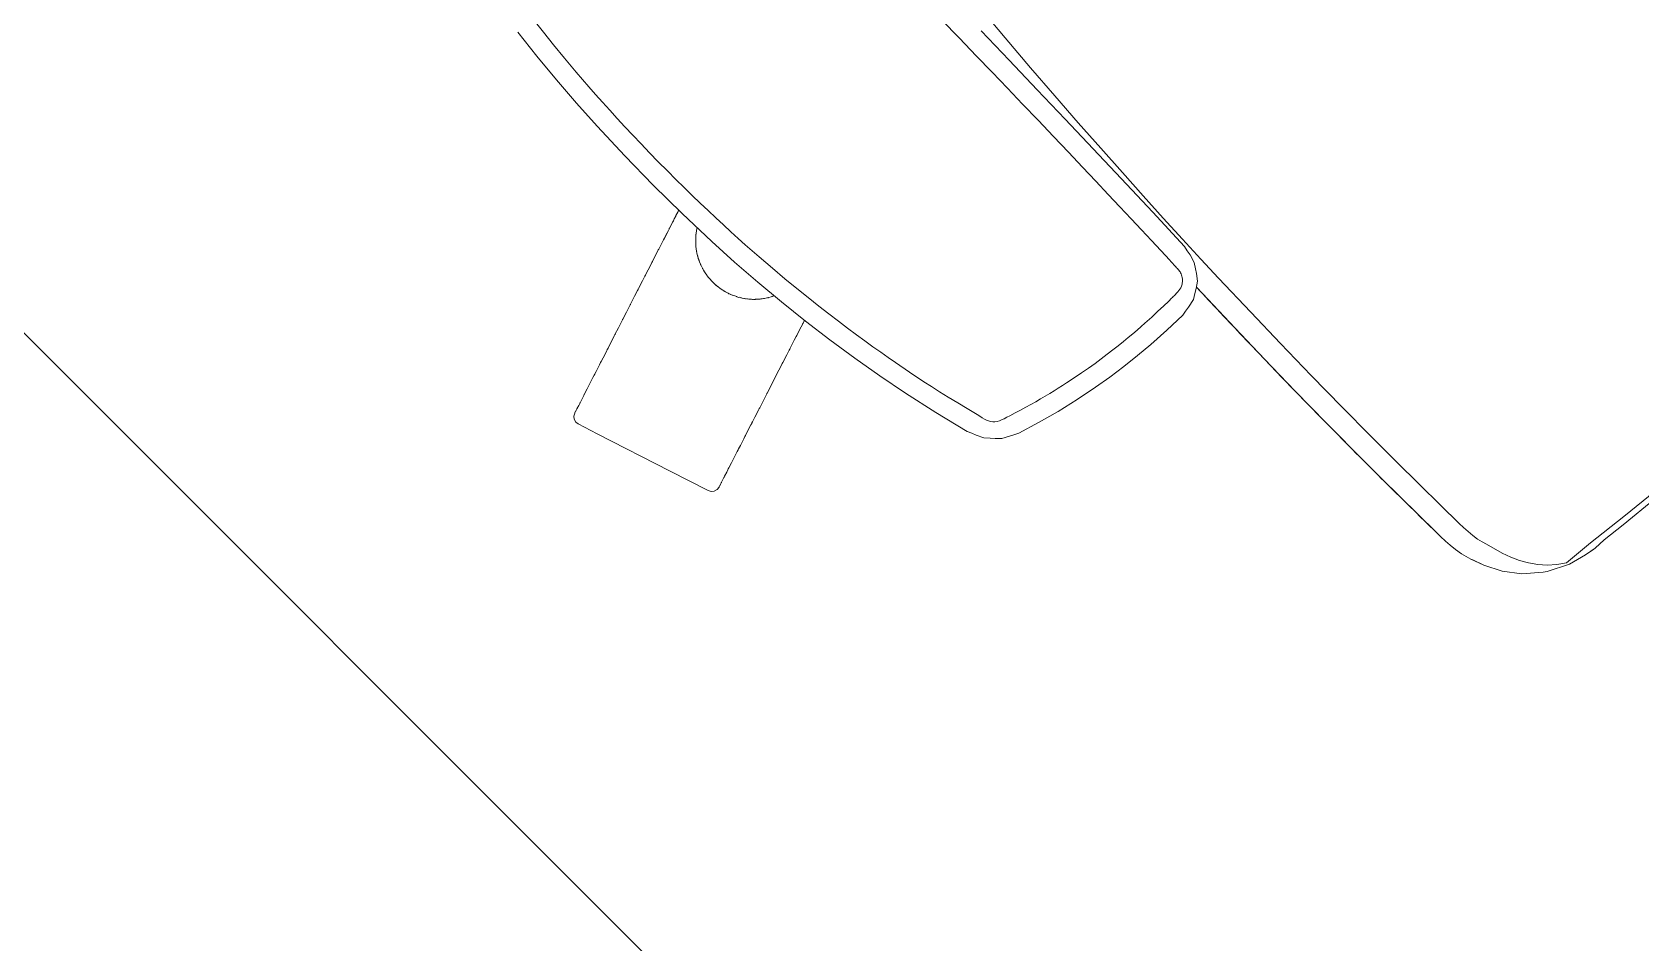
# Model space of a CAD drawing. Header units: inches. Extents: x 14 to 610, y 9 to 600.
# Drawn here: x 234.01 to 249.08, y 515.56 to 524.09 of the extents above; entities that cross this region are included whole.
import ezdxf
from ezdxf.enums import TextEntityAlignment as Align

# ---------------------------------------------------------------- set-up
doc = ezdxf.new("R2010")
doc.units = ezdxf.units.IN
doc.header["$MEASUREMENT"] = 0
doc.layers.add('A-FURN', color=7, linetype='Continuous')
doc.layers.add('WALLS', color=30, linetype='Continuous')
doc.styles.get("Standard").update_dxf_attribs({"font": 'arial.ttf'})

# ---------------------------------------------------------------- blocks, each defined once
blk = doc.blocks.new('P_5CLRS48HW')
at = {"layer": 'A-FURN', "color": 5}
blk.add_line((0, -23.622), (47.253, -23.622), dxfattribs=at)
at = {"layer": 'A-FURN', "color": 5, "flags": 1}
for tag in ['CAPPN', 'CAPPD', 'CAPMG', 'CAPMC', 'CAPGC', 'CAPALIAS1', 'CAPALIAS2', 'CAPALIAS3', 'CAPBLDG', 'CAPFLOOR', 'CAPDEPT', 'CAPPERSON', 'CAPPL', 'CAPQT', 'CAPDH']:
    blk.add_attdef(tag, (0, 0), '', height=0.001, dxfattribs=at)
at = {"layer": 'A-FURN', "color": 5}
blk.add_attdef('CAPTG', text='', height=3, dxfattribs=at).set_placement((23.626, -20.622), align=Align.CENTER)
blk = doc.blocks.new('P_5CS712HBBK')
at = {"color": 0, "linetype": 'Continuous', "lineweight": 0}
for p, q in [((-12.367, 11.788), (-12.333, 12.074)), ((-12.333, 12.074), (-12.367, 11.788)), ((-12.149, 12.041), (-12.165, 11.902)), ((-12.165, 11.902), (-12.149, 12.041)), ((-12.394, 11.501), (-12.367, 11.788)), ((-12.367, 11.788), (-12.394, 11.501)), ((-12.165, 11.902), (-12.181, 11.753)), ((-12.181, 11.753), (-12.165, 11.902)), ((-12.181, 11.753), (-12.197, 11.593)), ((-12.197, 11.593), (-12.181, 11.753)), ((-12.416, 11.214), (-12.394, 11.501)), ((-12.394, 11.501), (-12.416, 11.214)), ((-12.197, 11.593), (-12.212, 11.423)), ((-12.212, 11.423), (-12.197, 11.593)), ((-12.219, 11.333), (-12.226, 11.241)), ((-12.226, 11.241), (-12.219, 11.333)), ((-12.212, 11.423), (-12.219, 11.333)), ((-12.219, 11.333), (-12.212, 11.423)), ((-12.433, 10.926), (-12.416, 11.214)), ((-12.416, 11.214), (-12.433, 10.926)), ((-12.226, 11.241), (-12.232, 11.146)), ((-12.232, 11.146), (-12.226, 11.241)), ((-12.238, 11.048), (-12.243, 10.948)), ((-12.243, 10.948), (-12.238, 11.048)), ((-12.232, 11.146), (-12.238, 11.048)), ((-12.238, 11.048), (-12.232, 11.146)), ((-12.446, 10.545), (-12.433, 10.926)), ((-12.433, 10.926), (-12.446, 10.545)), ((-12.248, 10.844), (-12.243, 10.948)), ((-12.243, 10.948), (-12.248, 10.844)), ((-12.253, 10.738), (-12.256, 10.629)), ((-12.256, 10.629), (-12.253, 10.738)), ((-12.248, 10.844), (-12.253, 10.738)), ((-12.253, 10.738), (-12.248, 10.844)), ((-12.256, 10.629), (-12.259, 10.517)), ((-12.259, 10.517), (-12.256, 10.629)), ((-12.451, 10.164), (-12.446, 10.545)), ((-12.451, 10.164), (-12.446, 10.545)), ((-12.263, 10.285), (-12.261, 10.402)), ((-12.261, 10.402), (-12.263, 10.285)), ((-12.259, 10.517), (-12.261, 10.402)), ((-12.261, 10.402), (-12.259, 10.517)), ((-12.263, 10.164), (-12.263, 10.285)), ((-12.263, 10.164), (-12.263, 10.285)), ((-12.448, 9.784), (-12.451, 10.164)), ((-12.451, 10.164), (-12.448, 9.784)), ((-12.263, 10.164), (-12.263, 10.052)), ((-12.263, 10.164), (-12.263, 10.052)), ((-12.263, 10.052), (-12.263, 9.943)), ((-12.263, 10.052), (-12.263, 9.943)), ((-12.534, 9.801), (-12.553, 9.794)), ((-12.506, 9.809), (-12.534, 9.801)), ((-12.503, 9.81), (-12.506, 9.809)), ((-12.503, 9.81), (-12.502, 9.811)), ((-12.485, 9.816), (-12.502, 9.811)), ((-12.502, 9.811), (-12.5, 9.812)), ((-12.502, 9.811), (-12.502, 9.811)), ((-12.469, 9.821), (-12.485, 9.816)), ((-12.469, 9.822), (-12.469, 9.821)), ((-12.469, 9.822), (-12.468, 9.822)), ((-12.46, 9.824), (-12.468, 9.822)), ((-12.468, 9.822), (-12.468, 9.822)), ((-12.457, 9.825), (-12.46, 9.824)), ((-12.448, 9.826), (-12.457, 9.825)), ((-12.457, 9.825), (-12.448, 9.826)), ((-12.263, 9.943), (-12.261, 9.836)), ((-12.263, 9.943), (-12.261, 9.836)), ((-12.261, 9.836), (-12.259, 9.732)), ((-12.261, 9.836), (-12.259, 9.732)), ((-13.009, 9.647), (-13.082, 9.624)), ((-12.973, 9.659), (-13.009, 9.647)), ((-12.973, 9.659), (-12.963, 9.662)), ((-12.963, 9.662), (-12.874, 9.691)), ((-12.963, 9.662), (-12.956, 9.664)), ((-12.94, 9.67), (-12.956, 9.664)), ((-12.874, 9.691), (-12.94, 9.67)), ((-12.847, 9.7), (-12.874, 9.691)), ((-12.847, 9.7), (-12.838, 9.703)), ((-12.838, 9.703), (-12.831, 9.705)), ((-12.812, 9.711), (-12.831, 9.705)), ((-12.753, 9.73), (-12.812, 9.711)), ((-12.699, 9.747), (-12.753, 9.73)), ((-12.753, 9.73), (-12.727, 9.738)), ((-12.753, 9.73), (-12.727, 9.738)), ((-12.746, 9.732), (-12.727, 9.738)), ((-12.727, 9.738), (-12.65, 9.763)), ((-12.65, 9.763), (-12.699, 9.747)), ((-12.638, 9.767), (-12.65, 9.763)), ((-12.638, 9.767), (-12.633, 9.769)), ((-12.633, 9.769), (-12.627, 9.771)), ((-12.606, 9.777), (-12.627, 9.771)), ((-12.567, 9.79), (-12.606, 9.777)), ((-12.56, 9.792), (-12.567, 9.79)), ((-12.56, 9.792), (-12.557, 9.793)), ((-12.557, 9.793), (-12.553, 9.794)), ((-12.437, 9.403), (-12.448, 9.784)), ((-12.437, 9.403), (-12.448, 9.784)), ((-12.447, 9.749), (-12.447, 9.749)), ((-12.259, 9.732), (-12.257, 9.631)), ((-12.259, 9.732), (-12.257, 9.631)), ((-13.469, 9.499), (-13.541, 9.476)), ((-13.397, 9.523), (-13.469, 9.499)), ((-13.397, 9.523), (-13.393, 9.524)), ((-13.393, 9.524), (-13.392, 9.524)), ((-13.39, 9.525), (-13.392, 9.524)), ((-13.311, 9.55), (-13.39, 9.525)), ((-13.233, 9.575), (-13.311, 9.55)), ((-13.252, 9.569), (-13.244, 9.572)), ((-13.244, 9.572), (-13.24, 9.573)), ((-13.156, 9.6), (-13.233, 9.575)), ((-13.109, 9.615), (-13.156, 9.6)), ((-13.109, 9.615), (-13.099, 9.618)), ((-13.099, 9.618), (-13.094, 9.62)), ((-13.082, 9.624), (-13.094, 9.62)), ((-12.562, 9.489), (-12.547, 9.505)), ((-12.553, 9.498), (-12.551, 9.501)), ((-12.55, 9.502), (-12.551, 9.501)), ((-12.551, 9.501), (-12.55, 9.502)), ((-12.55, 9.502), (-12.551, 9.501)), ((-12.547, 9.505), (-12.55, 9.502)), ((-12.55, 9.502), (-12.55, 9.502)), ((-12.547, 9.505), (-12.532, 9.52)), ((-12.532, 9.52), (-12.517, 9.534)), ((-12.524, 9.527), (-12.523, 9.529)), ((-12.523, 9.529), (-12.522, 9.529)), ((-12.521, 9.531), (-12.519, 9.532)), ((-12.519, 9.532), (-12.518, 9.533)), ((-12.519, 9.532), (-12.518, 9.533)), ((-12.517, 9.534), (-12.501, 9.548)), ((-12.501, 9.548), (-12.484, 9.561)), ((-12.498, 9.55), (-12.496, 9.552)), ((-12.486, 9.56), (-12.496, 9.552)), ((-12.488, 9.558), (-12.486, 9.56)), ((-12.487, 9.559), (-12.486, 9.56)), ((-12.484, 9.561), (-12.486, 9.56)), ((-12.484, 9.561), (-12.467, 9.574)), ((-12.467, 9.574), (-12.45, 9.586)), ((-12.46, 9.579), (-12.459, 9.58)), ((-12.459, 9.58), (-12.458, 9.58)), ((-12.453, 9.584), (-12.451, 9.585)), ((-12.451, 9.585), (-12.451, 9.585)), ((-12.451, 9.585), (-12.451, 9.585)), ((-12.45, 9.586), (-12.442, 9.59)), ((-12.445, 9.589), (-12.442, 9.59)), ((-12.257, 9.631), (-12.254, 9.531)), ((-12.257, 9.631), (-12.254, 9.531)), ((-12.254, 9.531), (-12.25, 9.435)), ((-12.254, 9.531), (-12.25, 9.435)), ((-13.928, 9.351), (-13.965, 9.34)), ((-13.856, 9.375), (-13.928, 9.351)), ((-13.844, 9.379), (-13.856, 9.375)), ((-13.844, 9.379), (-13.839, 9.38)), ((-13.839, 9.38), (-13.829, 9.383)), ((-13.782, 9.399), (-13.829, 9.383)), ((-13.705, 9.423), (-13.782, 9.399)), ((-13.698, 9.426), (-13.705, 9.423)), ((-13.698, 9.426), (-13.694, 9.427)), ((-13.627, 9.448), (-13.694, 9.427)), ((-13.694, 9.427), (-13.686, 9.429)), ((-13.548, 9.474), (-13.627, 9.448)), ((-13.546, 9.475), (-13.548, 9.474)), ((-13.546, 9.475), (-13.545, 9.475)), ((-13.545, 9.475), (-13.541, 9.476)), ((-12.661, 9.328), (-12.653, 9.347)), ((-12.653, 9.347), (-12.644, 9.367)), ((-12.647, 9.359), (-12.646, 9.363)), ((-12.644, 9.367), (-12.646, 9.363)), ((-12.646, 9.361), (-12.646, 9.363)), ((-12.644, 9.367), (-12.634, 9.385)), ((-12.643, 9.369), (-12.638, 9.379)), ((-12.636, 9.382), (-12.638, 9.379)), ((-12.634, 9.385), (-12.624, 9.404)), ((-12.626, 9.4), (-12.63, 9.393)), ((-12.627, 9.398), (-12.626, 9.4)), ((-12.624, 9.404), (-12.613, 9.422)), ((-12.613, 9.422), (-12.601, 9.439)), ((-12.604, 9.434), (-12.603, 9.436)), ((-12.604, 9.436), (-12.603, 9.436)), ((-12.601, 9.439), (-12.603, 9.436)), ((-12.601, 9.439), (-12.589, 9.457)), ((-12.601, 9.44), (-12.599, 9.443)), ((-12.596, 9.446), (-12.599, 9.443)), ((-12.589, 9.457), (-12.575, 9.473)), ((-12.578, 9.47), (-12.58, 9.468)), ((-12.58, 9.468), (-12.579, 9.469)), ((-12.579, 9.469), (-12.578, 9.47)), ((-12.579, 9.469), (-12.579, 9.469)), ((-12.578, 9.47), (-12.577, 9.471)), ((-12.578, 9.47), (-12.577, 9.471)), ((-12.575, 9.473), (-12.562, 9.489)), ((-12.422, 9.115), (-12.437, 9.403)), ((-12.422, 9.115), (-12.437, 9.403)), ((-12.25, 9.435), (-12.246, 9.34)), ((-12.25, 9.435), (-12.246, 9.34)), ((-9.45, 9.108), (-9.446, 9.349)), ((-9.45, 9.108), (-9.446, 9.349)), ((-14.404, 9.198), (-14.432, 9.189)), ((-14.385, 9.204), (-14.404, 9.198)), ((-14.385, 9.204), (-14.381, 9.206)), ((-14.381, 9.206), (-14.377, 9.207)), ((-14.38, 9.206), (-14.381, 9.206)), ((-14.371, 9.209), (-14.377, 9.207)), ((-14.332, 9.221), (-14.371, 9.209)), ((-14.311, 9.228), (-14.332, 9.221)), ((-14.311, 9.228), (-14.305, 9.23)), ((-14.288, 9.236), (-14.305, 9.23)), ((-14.305, 9.23), (-14.3, 9.232)), ((-14.239, 9.251), (-14.288, 9.236)), ((-14.218, 9.258), (-14.239, 9.251)), ((-14.218, 9.258), (-14.211, 9.26)), ((-14.185, 9.269), (-14.211, 9.26)), ((-14.211, 9.26), (-14.204, 9.263)), ((-14.126, 9.288), (-14.185, 9.269)), ((-14.064, 9.308), (-14.126, 9.288)), ((-14.107, 9.294), (-14.1, 9.296)), ((-14.1, 9.296), (-14.091, 9.299)), ((-13.998, 9.329), (-14.064, 9.308)), ((-13.982, 9.334), (-13.998, 9.329)), ((-13.982, 9.334), (-13.975, 9.336)), ((-13.975, 9.336), (-13.965, 9.34)), ((-12.696, 9.185), (-12.694, 9.206)), ((-12.694, 9.206), (-12.693, 9.213)), ((-12.685, 9.25), (-12.693, 9.213)), ((-12.69, 9.227), (-12.693, 9.213)), ((-12.69, 9.227), (-12.685, 9.25)), ((-12.69, 9.227), (-12.686, 9.248)), ((-12.687, 9.242), (-12.688, 9.239)), ((-12.688, 9.236), (-12.688, 9.239)), ((-12.687, 9.242), (-12.687, 9.243)), ((-12.687, 9.242), (-12.687, 9.242)), ((-12.686, 9.248), (-12.685, 9.25)), ((-12.686, 9.249), (-12.686, 9.249)), ((-12.686, 9.249), (-12.686, 9.249)), ((-12.681, 9.268), (-12.685, 9.25)), ((-12.681, 9.268), (-12.675, 9.288)), ((-12.677, 9.281), (-12.676, 9.284)), ((-12.677, 9.282), (-12.676, 9.284)), ((-12.675, 9.288), (-12.676, 9.284)), ((-12.661, 9.328), (-12.675, 9.287)), ((-12.668, 9.308), (-12.675, 9.287)), ((-12.675, 9.288), (-12.668, 9.308)), ((-12.668, 9.308), (-12.661, 9.328)), ((-12.663, 9.324), (-12.668, 9.311)), ((-12.668, 9.31), (-12.668, 9.311)), ((-12.664, 9.32), (-12.663, 9.324)), ((-12.663, 9.324), (-12.662, 9.326)), ((-12.661, 9.327), (-12.661, 9.328)), ((-12.661, 9.327), (-12.661, 9.327)), ((-12.246, 9.34), (-12.241, 9.248)), ((-12.246, 9.34), (-12.241, 9.248)), ((-12.241, 9.248), (-12.236, 9.159)), ((-12.241, 9.248), (-12.236, 9.159)), ((-14.525, 9.136), (-14.534, 9.107)), ((-14.534, 9.107), (-14.525, 9.136)), ((-14.534, 9.107), (-14.53, 9.078)), ((-14.53, 9.078), (-14.534, 9.107)), ((-14.53, 9.078), (-14.469, 8.888)), ((-14.507, 9.159), (-14.525, 9.136)), ((-14.525, 9.136), (-14.507, 9.159)), ((-14.481, 9.173), (-14.507, 9.159)), ((-14.507, 9.159), (-14.481, 9.173)), ((-14.478, 9.174), (-14.481, 9.173)), ((-14.47, 9.177), (-14.478, 9.174)), ((-14.469, 9.177), (-14.47, 9.177)), ((-14.47, 9.177), (-14.469, 9.177)), ((-14.47, 9.177), (-14.47, 9.177)), ((-14.453, 9.182), (-14.469, 9.177)), ((-14.438, 9.187), (-14.453, 9.182)), ((-14.438, 9.187), (-14.436, 9.188)), ((-14.436, 9.188), (-14.434, 9.188)), ((-14.432, 9.189), (-14.434, 9.188)), ((-12.7, 9.122), (-12.699, 9.143)), ((-12.699, 9.101), (-12.7, 9.122)), ((-12.7, 9.122), (-12.7, 9.115)), ((-12.7, 9.115), (-12.699, 9.11)), ((-12.699, 9.112), (-12.7, 9.115)), ((-12.699, 9.113), (-12.7, 9.115)), ((-12.699, 9.157), (-12.698, 9.164)), ((-12.699, 9.143), (-12.698, 9.164)), ((-12.699, 9.157), (-12.699, 9.158)), ((-12.699, 9.157), (-12.699, 9.157)), ((-12.698, 9.08), (-12.699, 9.101)), ((-12.699, 9.094), (-12.699, 9.09)), ((-12.698, 9.082), (-12.699, 9.09)), ((-12.698, 9.164), (-12.696, 9.185)), ((-12.698, 9.168), (-12.698, 9.169)), ((-12.698, 9.167), (-12.698, 9.168)), ((-12.698, 9.165), (-12.698, 9.164)), ((-12.698, 9.086), (-12.698, 9.086)), ((-12.698, 9.086), (-12.698, 9.086)), ((-12.696, 9.059), (-12.698, 9.08)), ((-12.697, 9.073), (-12.698, 9.079)), ((-12.697, 9.073), (-12.697, 9.076)), ((-12.697, 9.068), (-12.697, 9.073)), ((-12.693, 9.039), (-12.696, 9.059)), ((-12.401, 8.827), (-12.422, 9.115)), ((-12.401, 8.827), (-12.422, 9.115)), ((-12.236, 9.159), (-12.231, 9.071)), ((-12.236, 9.159), (-12.231, 9.071)), ((-12.231, 9.071), (-12.225, 8.986)), ((-12.231, 9.071), (-12.225, 8.986)), ((-9.454, 8.881), (-9.45, 9.108)), ((-9.454, 8.881), (-9.45, 9.108)), ((-9.11, 9.188), (-9.144, 8.806)), ((-9.11, 9.188), (-9.144, 8.806)), ((-12.689, 9.018), (-12.693, 9.039)), ((-12.693, 9.039), (-12.692, 9.031)), ((-12.69, 9.026), (-12.692, 9.031)), ((-12.692, 9.031), (-12.689, 9.018)), ((-12.691, 9.028), (-12.692, 9.031)), ((-12.689, 9.018), (-12.689, 9.015)), ((-12.684, 8.997), (-12.689, 9.018)), ((-12.687, 9.009), (-12.689, 9.015)), ((-12.686, 9.005), (-12.686, 9.006)), ((-12.686, 9.004), (-12.686, 9.005)), ((-12.679, 8.977), (-12.684, 8.997)), ((-12.683, 8.99), (-12.684, 8.995)), ((-12.683, 8.99), (-12.683, 8.993)), ((-12.681, 8.986), (-12.683, 8.99)), ((-12.673, 8.957), (-12.679, 8.977)), ((-12.666, 8.937), (-12.673, 8.957)), ((-12.673, 8.957), (-12.671, 8.95)), ((-12.67, 8.947), (-12.671, 8.95)), ((-12.671, 8.95), (-12.669, 8.943)), ((-12.67, 8.948), (-12.671, 8.95)), ((-12.668, 8.941), (-12.669, 8.943)), ((-12.659, 8.918), (-12.666, 8.937)), ((-12.662, 8.927), (-12.663, 8.928)), ((-12.662, 8.925), (-12.662, 8.927)), ((-12.65, 8.898), (-12.659, 8.918)), ((-12.656, 8.91), (-12.656, 8.912)), ((-12.656, 8.91), (-12.656, 8.912)), ((-12.656, 8.91), (-12.655, 8.908)), ((-12.655, 8.908), (-12.656, 8.91)), ((-12.641, 8.88), (-12.65, 8.898)), ((-12.225, 8.986), (-12.212, 8.823)), ((-12.225, 8.986), (-12.212, 8.823)), ((-9.258, 9.013), (-9.266, 8.632)), ((-9.258, 9.013), (-9.266, 8.632)), ((-14.469, 8.888), (-14.233, 8.156)), ((-12.632, 8.861), (-12.641, 8.88)), ((-12.641, 8.88), (-12.637, 8.872)), ((-12.639, 8.876), (-12.639, 8.875)), ((-12.637, 8.872), (-12.639, 8.875)), ((-12.636, 8.87), (-12.637, 8.872)), ((-12.637, 8.871), (-12.637, 8.872)), ((-12.621, 8.843), (-12.632, 8.861)), ((-12.627, 8.853), (-12.628, 8.854)), ((-12.626, 8.851), (-12.627, 8.853)), ((-12.61, 8.825), (-12.621, 8.843)), ((-12.616, 8.835), (-12.617, 8.837)), ((-12.616, 8.835), (-12.614, 8.832)), ((-12.615, 8.833), (-12.616, 8.835)), ((-12.598, 8.808), (-12.61, 8.825)), ((-12.602, 8.814), (-12.6, 8.811)), ((-12.599, 8.809), (-12.6, 8.811)), ((-12.586, 8.791), (-12.598, 8.808)), ((-12.598, 8.808), (-12.592, 8.8)), ((-12.591, 8.798), (-12.592, 8.8)), ((-12.591, 8.799), (-12.592, 8.8)), ((-12.573, 8.775), (-12.586, 8.791)), ((-12.581, 8.785), (-12.582, 8.786)), ((-12.58, 8.784), (-12.581, 8.785)), ((-12.559, 8.759), (-12.573, 8.775)), ((-12.566, 8.767), (-12.567, 8.768)), ((-12.566, 8.767), (-12.562, 8.763)), ((-12.564, 8.765), (-12.566, 8.767)), ((-12.544, 8.743), (-12.559, 8.759)), ((-12.556, 8.756), (-12.553, 8.752)), ((-12.549, 8.748), (-12.553, 8.752)), ((-12.544, 8.743), (-12.533, 8.732)), ((-12.375, 8.54), (-12.401, 8.827)), ((-12.375, 8.54), (-12.401, 8.827)), ((-12.212, 8.823), (-12.199, 8.67)), ((-12.212, 8.823), (-12.199, 8.67)), ((-9.458, 8.666), (-9.454, 8.881)), ((-9.458, 8.666), (-9.454, 8.881)), ((-9.144, 8.806), (-9.173, 8.441)), ((-9.144, 8.806), (-9.173, 8.441)), ((-12.533, 8.732), (-12.472, 8.681)), ((-12.514, 8.714), (-12.533, 8.732)), ((-12.529, 8.729), (-12.533, 8.732)), ((-12.514, 8.714), (-12.529, 8.729)), ((-12.525, 8.725), (-12.526, 8.725)), ((-12.524, 8.724), (-12.525, 8.725)), ((-12.498, 8.701), (-12.514, 8.714)), ((-12.514, 8.714), (-12.472, 8.681)), ((-12.505, 8.707), (-12.506, 8.708)), ((-12.505, 8.707), (-12.498, 8.701)), ((-12.504, 8.706), (-12.505, 8.707)), ((-12.498, 8.701), (-12.498, 8.701)), ((-12.498, 8.701), (-12.472, 8.681)), ((-12.481, 8.688), (-12.498, 8.701)), ((-12.481, 8.688), (-12.472, 8.681)), ((-12.481, 8.688), (-12.472, 8.681)), ((-12.472, 8.681), (-12.47, 8.679)), ((-12.47, 8.679), (-12.472, 8.681)), ((-12.464, 8.675), (-12.472, 8.681)), ((-12.471, 8.68), (-12.472, 8.681)), ((-12.447, 8.664), (-12.464, 8.675)), ((-12.461, 8.673), (-12.462, 8.674)), ((-12.461, 8.673), (-12.461, 8.673)), ((-12.429, 8.653), (-12.447, 8.664)), ((-12.44, 8.66), (-12.437, 8.658)), ((-12.436, 8.657), (-12.44, 8.659)), ((-12.439, 8.659), (-12.437, 8.658)), ((-12.437, 8.658), (-12.436, 8.657)), ((-12.436, 8.657), (-12.437, 8.658)), ((-12.433, 8.655), (-12.436, 8.657)), ((-12.41, 8.642), (-12.429, 8.653)), ((-12.392, 8.633), (-12.41, 8.642)), ((-12.41, 8.642), (-12.4, 8.637)), ((-12.4, 8.637), (-12.395, 8.634)), ((-12.396, 8.635), (-12.4, 8.637)), ((-12.397, 8.636), (-12.4, 8.637)), ((-12.383, 8.629), (-12.392, 8.633)), ((-12.39, 8.632), (-12.391, 8.632)), ((-12.391, 8.632), (-12.391, 8.632)), ((-12.199, 8.67), (-12.185, 8.527)), ((-12.199, 8.67), (-12.185, 8.527)), ((-9.463, 8.459), (-9.458, 8.666)), ((-9.463, 8.459), (-9.458, 8.666)), ((-9.266, 8.632), (-9.275, 8.251)), ((-9.266, 8.632), (-9.275, 8.251)), ((-12.343, 8.254), (-12.375, 8.54)), ((-12.343, 8.254), (-12.375, 8.54)), ((-12.185, 8.527), (-12.17, 8.392)), ((-12.185, 8.527), (-12.17, 8.392)), ((-9.467, 8.253), (-9.463, 8.459)), ((-9.467, 8.253), (-9.463, 8.459)), ((-9.173, 8.441), (-9.199, 8.094)), ((-9.173, 8.441), (-9.199, 8.094)), ((-12.17, 8.392), (-12.156, 8.265)), ((-12.17, 8.392), (-12.156, 8.265)), ((-14.172, 7.966), (-14.233, 8.156)), ((-14.233, 8.156), (-14.172, 7.966)), ((-12.767, 8.129), (-12.69, 8.154)), ((-12.69, 8.154), (-12.616, 8.178)), ((-12.643, 8.169), (-12.633, 8.172)), ((-12.633, 8.172), (-12.628, 8.174)), ((-12.633, 8.172), (-12.633, 8.172)), ((-12.616, 8.178), (-12.544, 8.201)), ((-12.544, 8.201), (-12.507, 8.213)), ((-12.507, 8.213), (-12.497, 8.216)), ((-12.497, 8.216), (-12.474, 8.224)), ((-12.497, 8.216), (-12.491, 8.218)), ((-12.497, 8.216), (-12.497, 8.216)), ((-12.474, 8.224), (-12.408, 8.245)), ((-12.408, 8.245), (-12.346, 8.265)), ((-12.381, 8.254), (-12.372, 8.257)), ((-12.372, 8.257), (-12.365, 8.259)), ((-12.346, 8.265), (-12.344, 8.265)), ((-12.305, 7.968), (-12.343, 8.254)), ((-12.305, 7.968), (-12.343, 8.254)), ((-12.156, 8.265), (-12.141, 8.147)), ((-12.156, 8.265), (-12.141, 8.147)), ((-12.141, 8.147), (-12.126, 8.035)), ((-12.141, 8.147), (-12.126, 8.035)), ((-9.472, 8.043), (-9.467, 8.253)), ((-9.472, 8.043), (-9.467, 8.253)), ((-9.275, 8.251), (-9.285, 7.87)), ((-9.275, 8.251), (-9.285, 7.87)), ((-13.22, 7.983), (-13.162, 8.002)), ((-13.162, 8.002), (-13.083, 8.028)), ((-13.083, 8.028), (-13.08, 8.029)), ((-13.08, 8.029), (-13.079, 8.029)), ((-13.079, 8.029), (-13.075, 8.03)), ((-13.079, 8.029), (-13.079, 8.029)), ((-13.075, 8.03), (-13.003, 8.053)), ((-13.003, 8.053), (-12.924, 8.079)), ((-13.003, 8.053), (-12.928, 8.078)), ((-12.928, 8.078), (-12.845, 8.104)), ((-12.924, 8.079), (-12.845, 8.104)), ((-12.845, 8.104), (-12.786, 8.123)), ((-12.786, 8.123), (-12.778, 8.126)), ((-12.778, 8.126), (-12.767, 8.129)), ((-12.778, 8.126), (-12.774, 8.127)), ((-12.126, 8.035), (-12.112, 7.928)), ((-12.126, 8.035), (-12.112, 7.928)), ((-9.477, 7.833), (-9.472, 8.043)), ((-9.477, 7.833), (-9.472, 8.043)), ((-9.199, 8.094), (-9.222, 7.761)), ((-9.199, 8.094), (-9.222, 7.761)), ((-14.111, 7.776), (-14.172, 7.966)), ((-14.111, 7.776), (-14.172, 7.966)), ((-13.719, 7.823), (-13.661, 7.842)), ((-13.661, 7.842), (-13.641, 7.848)), ((-13.641, 7.848), (-13.634, 7.85)), ((-13.634, 7.85), (-13.625, 7.853)), ((-13.633, 7.85), (-13.634, 7.85)), ((-13.633, 7.85), (-13.598, 7.862)), ((-13.598, 7.862), (-13.532, 7.883)), ((-13.532, 7.883), (-13.516, 7.888)), ((-13.516, 7.888), (-13.509, 7.89)), ((-13.509, 7.89), (-13.499, 7.894)), ((-13.499, 7.894), (-13.463, 7.905)), ((-13.463, 7.905), (-13.391, 7.929)), ((-13.391, 7.929), (-13.378, 7.932)), ((-13.378, 7.932), (-13.373, 7.934)), ((-13.373, 7.934), (-13.363, 7.937)), ((-13.363, 7.937), (-13.316, 7.953)), ((-13.316, 7.953), (-13.239, 7.977)), ((-13.239, 7.977), (-13.232, 7.98)), ((-13.232, 7.98), (-13.228, 7.981)), ((-13.228, 7.981), (-13.22, 7.983)), ((-12.262, 7.683), (-12.305, 7.968)), ((-12.262, 7.683), (-12.305, 7.968)), ((-12.112, 7.928), (-12.096, 7.827)), ((-12.112, 7.928), (-12.096, 7.827)), ((-9.285, 7.87), (-9.296, 7.489)), ((-9.285, 7.87), (-9.296, 7.489)), ((-14.097, 7.75), (-14.111, 7.776)), ((-14.111, 7.776), (-14.097, 7.75)), ((-14.073, 7.732), (-14.097, 7.75)), ((-14.097, 7.75), (-14.073, 7.732)), ((-14.045, 7.724), (-14.073, 7.732)), ((-14.073, 7.732), (-14.045, 7.724)), ((-14.015, 7.727), (-14.045, 7.724)), ((-14.045, 7.724), (-14.015, 7.727)), ((-14.015, 7.727), (-14.012, 7.728)), ((-14.012, 7.728), (-14.005, 7.731)), ((-14.005, 7.731), (-14.004, 7.731)), ((-14.004, 7.731), (-14.004, 7.731)), ((-14.004, 7.731), (-14.003, 7.731)), ((-14.003, 7.731), (-13.987, 7.736)), ((-13.987, 7.736), (-13.973, 7.741)), ((-13.973, 7.741), (-13.97, 7.742)), ((-13.97, 7.742), (-13.969, 7.742)), ((-13.97, 7.742), (-13.97, 7.742)), ((-13.969, 7.742), (-13.966, 7.743)), ((-13.966, 7.743), (-13.938, 7.752)), ((-13.938, 7.752), (-13.905, 7.763)), ((-13.919, 7.758), (-13.915, 7.76)), ((-13.905, 7.763), (-13.915, 7.76)), ((-13.915, 7.76), (-13.905, 7.763)), ((-13.905, 7.763), (-13.866, 7.775)), ((-13.866, 7.775), (-13.84, 7.784)), ((-13.845, 7.782), (-13.84, 7.784)), ((-13.84, 7.784), (-13.834, 7.786)), ((-13.834, 7.786), (-13.822, 7.79)), ((-13.822, 7.79), (-13.773, 7.805)), ((-13.773, 7.805), (-13.752, 7.812)), ((-13.752, 7.812), (-13.745, 7.814)), ((-13.745, 7.814), (-13.719, 7.823)), ((-13.745, 7.814), (-13.738, 7.817)), ((-12.096, 7.827), (-12.081, 7.731)), ((-12.096, 7.827), (-12.081, 7.731)), ((-12.081, 7.731), (-12.066, 7.637)), ((-12.081, 7.731), (-12.066, 7.637)), ((-9.483, 7.63), (-9.477, 7.833)), ((-9.483, 7.63), (-9.477, 7.833)), ((-9.222, 7.761), (-9.242, 7.442)), ((-9.222, 7.761), (-9.242, 7.442)), ((-12.213, 7.399), (-12.262, 7.683)), ((-12.213, 7.399), (-12.262, 7.683)), ((-12.066, 7.637), (-12.051, 7.548)), ((-12.066, 7.637), (-12.051, 7.548)), ((-12.051, 7.548), (-12.036, 7.464)), ((-12.051, 7.548), (-12.036, 7.464)), ((-9.488, 7.437), (-9.483, 7.63)), ((-9.488, 7.437), (-9.483, 7.63)), ((-12.158, 7.116), (-12.213, 7.399)), ((-12.158, 7.116), (-12.213, 7.399)), ((-12.036, 7.464), (-12.021, 7.383)), ((-12.036, 7.464), (-12.021, 7.383)), ((-9.493, 7.257), (-9.488, 7.437)), ((-9.493, 7.257), (-9.488, 7.437)), ((-9.296, 7.489), (-9.308, 7.108)), ((-9.296, 7.489), (-9.308, 7.108)), ((-9.242, 7.442), (-9.26, 7.138)), ((-9.242, 7.442), (-9.26, 7.138)), ((-12.021, 7.383), (-11.992, 7.226)), ((-12.021, 7.383), (-11.992, 7.226)), ((-9.498, 7.087), (-9.493, 7.257)), ((-9.498, 7.087), (-9.493, 7.257)), ((-12.085, 6.783), (-12.158, 7.116)), ((-12.085, 6.783), (-12.158, 7.116)), ((-11.992, 7.226), (-11.961, 7.068)), ((-11.992, 7.226), (-11.961, 7.068)), ((-9.503, 6.927), (-9.498, 7.087)), ((-9.503, 6.927), (-9.498, 7.087)), ((-9.308, 7.108), (-9.321, 6.673)), ((-9.308, 7.108), (-9.321, 6.673)), ((-9.26, 7.138), (-9.276, 6.846)), ((-9.26, 7.138), (-9.276, 6.846)), ((-11.961, 7.068), (-11.943, 6.986)), ((-11.961, 7.068), (-11.943, 6.986)), ((-11.943, 6.986), (-11.923, 6.898)), ((-11.943, 6.986), (-11.923, 6.898)), ((-12.004, 6.451), (-12.085, 6.783)), ((-12.004, 6.451), (-12.085, 6.783)), ((-11.923, 6.898), (-11.901, 6.804)), ((-11.923, 6.898), (-11.901, 6.804)), ((-11.901, 6.804), (-11.876, 6.704)), ((-11.901, 6.804), (-11.876, 6.704)), ((-9.508, 6.775), (-9.503, 6.927)), ((-9.508, 6.775), (-9.503, 6.927)), ((-9.276, 6.846), (-9.29, 6.566)), ((-9.276, 6.846), (-9.29, 6.566)), ((-11.876, 6.704), (-11.851, 6.602)), ((-11.876, 6.704), (-11.851, 6.602)), ((-9.517, 6.496), (-9.512, 6.632)), ((-9.517, 6.496), (-9.512, 6.632)), ((-9.512, 6.632), (-9.508, 6.775)), ((-9.512, 6.632), (-9.508, 6.775)), ((-9.321, 6.673), (-9.337, 6.238)), ((-9.337, 6.238), (-9.321, 6.673)), ((-11.825, 6.497), (-11.851, 6.602)), ((-11.825, 6.497), (-11.851, 6.602)), ((-11.825, 6.497), (-11.818, 6.468)), ((-11.825, 6.497), (-11.818, 6.468)), ((-9.522, 6.367), (-9.517, 6.496)), ((-9.522, 6.367), (-9.517, 6.496)), ((-9.29, 6.566), (-9.302, 6.299)), ((-9.29, 6.566), (-9.302, 6.299)), ((-12.004, 6.451), (-11.985, 6.409)), ((-12.004, 6.451), (-11.985, 6.409)), ((-11.968, 6.367), (-11.985, 6.409)), ((-11.968, 6.367), (-11.936, 6.298)), ((-11.818, 6.468), (-11.812, 6.442)), ((-11.818, 6.468), (-11.812, 6.442)), ((-11.812, 6.442), (-11.806, 6.419)), ((-11.812, 6.442), (-11.806, 6.419)), ((-11.806, 6.419), (-11.799, 6.398)), ((-11.806, 6.419), (-11.799, 6.398)), ((-11.799, 6.398), (-11.792, 6.38)), ((-11.799, 6.398), (-11.792, 6.38)), ((-11.792, 6.38), (-11.783, 6.363)), ((-11.792, 6.38), (-11.783, 6.363)), ((-11.783, 6.363), (-11.77, 6.346)), ((-11.783, 6.363), (-11.77, 6.346)), ((-11.77, 6.346), (-11.755, 6.331)), ((-11.77, 6.346), (-11.755, 6.331)), ((-11.755, 6.331), (-11.738, 6.318)), ((-11.755, 6.331), (-11.738, 6.318)), ((-9.526, 6.245), (-9.522, 6.367)), ((-9.526, 6.245), (-9.522, 6.367)), ((-11.895, 6.253), (-11.936, 6.298)), ((-11.864, 6.22), (-11.895, 6.253)), ((-11.864, 6.22), (-11.895, 6.253)), ((-11.864, 6.22), (-11.821, 6.176)), ((-11.738, 6.318), (-11.719, 6.308)), ((-11.738, 6.318), (-11.719, 6.308)), ((-11.719, 6.308), (-11.698, 6.3)), ((-11.719, 6.308), (-11.698, 6.3)), ((-11.698, 6.3), (-11.674, 6.292)), ((-11.698, 6.3), (-11.674, 6.292)), ((-11.674, 6.292), (-11.647, 6.283)), ((-11.674, 6.292), (-11.647, 6.283)), ((-11.647, 6.283), (-11.617, 6.273)), ((-11.617, 6.273), (-11.647, 6.283)), ((-11.617, 6.273), (-11.561, 6.256)), ((-11.617, 6.273), (-11.561, 6.256)), ((-11.561, 6.256), (-11.507, 6.239)), ((-11.561, 6.256), (-11.507, 6.239)), ((-11.507, 6.239), (-11.453, 6.223)), ((-11.507, 6.239), (-11.453, 6.223)), ((-11.453, 6.223), (-11.401, 6.208)), ((-11.453, 6.223), (-11.401, 6.208)), ((-11.401, 6.208), (-11.351, 6.194)), ((-11.401, 6.208), (-11.351, 6.194)), ((-11.351, 6.194), (-11.301, 6.18)), ((-11.351, 6.194), (-11.301, 6.18)), ((-11.301, 6.18), (-11.252, 6.168)), ((-11.301, 6.18), (-11.252, 6.168)), ((-9.529, 6.187), (-9.528, 6.2)), ((-9.529, 6.187), (-9.528, 6.2)), ((-9.529, 6.174), (-9.529, 6.187)), ((-9.529, 6.174), (-9.529, 6.187)), ((-9.528, 6.2), (-9.527, 6.215)), ((-9.528, 6.2), (-9.527, 6.215)), ((-9.526, 6.245), (-9.527, 6.229)), ((-9.527, 6.229), (-9.526, 6.245)), ((-9.527, 6.215), (-9.527, 6.229)), ((-9.527, 6.215), (-9.527, 6.229)), ((-9.348, 6.191), (-9.357, 6.145)), ((-9.357, 6.145), (-9.348, 6.191)), ((-9.337, 6.238), (-9.348, 6.191)), ((-9.337, 6.238), (-9.348, 6.191)), ((-9.302, 6.299), (-9.313, 6.044)), ((-9.302, 6.299), (-9.313, 6.044)), ((-11.754, 6.14), (-11.821, 6.176)), ((-11.724, 6.125), (-11.754, 6.14)), ((-11.724, 6.125), (-11.754, 6.14)), ((-11.673, 6.099), (-11.724, 6.125)), ((-11.673, 6.099), (-11.724, 6.125)), ((-11.471, 6.037), (-11.673, 6.099)), ((-11.673, 6.099), (-11.471, 6.037)), ((-11.268, 5.983), (-11.471, 6.037)), ((-11.268, 5.983), (-11.471, 6.037)), ((-11.252, 6.168), (-11.205, 6.156)), ((-11.252, 6.168), (-11.205, 6.156)), ((-11.205, 6.156), (-11.158, 6.145)), ((-11.205, 6.156), (-11.158, 6.145)), ((-11.158, 6.145), (-11.113, 6.135)), ((-11.158, 6.145), (-11.113, 6.135)), ((-11.113, 6.135), (-11.068, 6.125)), ((-11.113, 6.135), (-11.068, 6.125)), ((-11.068, 6.125), (-11.024, 6.115)), ((-11.068, 6.125), (-11.024, 6.115)), ((-11.024, 6.115), (-10.94, 6.098)), ((-11.024, 6.115), (-10.94, 6.098)), ((-10.94, 6.098), (-10.859, 6.083)), ((-10.94, 6.098), (-10.859, 6.083)), ((-10.859, 6.083), (-10.78, 6.069)), ((-10.859, 6.083), (-10.78, 6.069)), ((-10.78, 6.069), (-10.705, 6.056)), ((-10.78, 6.069), (-10.705, 6.056)), ((-10.705, 6.056), (-10.633, 6.045)), ((-10.705, 6.056), (-10.633, 6.045)), ((-10.633, 6.045), (-10.564, 6.035)), ((-10.633, 6.045), (-10.564, 6.035)), ((-10.564, 6.035), (-10.498, 6.026)), ((-10.564, 6.035), (-10.498, 6.026)), ((-9.575, 6.026), (-9.567, 6.035)), ((-9.575, 6.026), (-9.567, 6.035)), ((-9.567, 6.035), (-9.559, 6.046)), ((-9.567, 6.035), (-9.559, 6.046)), ((-9.559, 6.046), (-9.552, 6.057)), ((-9.559, 6.046), (-9.552, 6.057)), ((-9.552, 6.057), (-9.547, 6.067)), ((-9.552, 6.057), (-9.547, 6.067)), ((-9.547, 6.067), (-9.542, 6.078)), ((-9.547, 6.067), (-9.542, 6.078)), ((-9.542, 6.078), (-9.539, 6.088)), ((-9.542, 6.078), (-9.539, 6.088)), ((-9.539, 6.088), (-9.536, 6.098)), ((-9.539, 6.088), (-9.536, 6.098)), ((-9.536, 6.098), (-9.534, 6.107)), ((-9.536, 6.098), (-9.534, 6.107)), ((-9.534, 6.107), (-9.533, 6.117)), ((-9.534, 6.107), (-9.533, 6.117)), ((-9.533, 6.117), (-9.532, 6.127)), ((-9.533, 6.117), (-9.532, 6.127)), ((-9.532, 6.127), (-9.531, 6.138)), ((-9.532, 6.127), (-9.531, 6.138)), ((-9.531, 6.149), (-9.53, 6.161)), ((-9.531, 6.149), (-9.53, 6.161)), ((-9.531, 6.138), (-9.531, 6.149)), ((-9.531, 6.138), (-9.531, 6.149)), ((-9.53, 6.161), (-9.529, 6.174)), ((-9.53, 6.161), (-9.529, 6.174)), ((-9.412, 6.016), (-9.379, 6.066)), ((-9.357, 6.145), (-9.379, 6.066)), ((-9.313, 6.044), (-9.321, 5.802)), ((-9.313, 6.044), (-9.321, 5.802)), ((-11.064, 5.935), (-11.268, 5.983)), ((-11.064, 5.935), (-11.268, 5.983)), ((-10.859, 5.894), (-11.064, 5.935)), ((-10.859, 5.894), (-11.064, 5.935)), ((-10.697, 5.867), (-10.859, 5.894)), ((-10.697, 5.867), (-10.859, 5.894)), ((-10.498, 6.026), (-10.434, 6.019)), ((-10.498, 6.026), (-10.434, 6.019)), ((-10.434, 6.019), (-10.373, 6.012)), ((-10.434, 6.019), (-10.373, 6.012)), ((-10.373, 6.012), (-10.314, 6.007)), ((-10.373, 6.012), (-10.314, 6.007)), ((-10.314, 6.007), (-10.258, 6.002)), ((-10.314, 6.007), (-10.258, 6.002)), ((-10.258, 6.002), (-10.206, 5.998)), ((-10.258, 6.002), (-10.206, 5.998)), ((-10.206, 5.998), (-10.156, 5.994)), ((-10.206, 5.998), (-10.156, 5.994)), ((-10.156, 5.994), (-10.109, 5.991)), ((-10.156, 5.994), (-10.109, 5.991)), ((-10.109, 5.991), (-10.022, 5.987)), ((-10.109, 5.991), (-10.022, 5.987)), ((-10.022, 5.987), (-9.943, 5.984)), ((-10.022, 5.987), (-9.943, 5.984)), ((-9.943, 5.984), (-9.871, 5.981)), ((-9.943, 5.984), (-9.871, 5.981)), ((-9.804, 5.98), (-9.871, 5.981)), ((-9.804, 5.98), (-9.871, 5.981)), ((-9.804, 5.98), (-9.791, 5.98)), ((-9.804, 5.98), (-9.791, 5.98)), ((-9.791, 5.98), (-9.779, 5.98)), ((-9.791, 5.98), (-9.779, 5.98)), ((-9.779, 5.98), (-9.767, 5.98)), ((-9.779, 5.98), (-9.767, 5.98)), ((-9.767, 5.98), (-9.756, 5.98)), ((-9.767, 5.98), (-9.756, 5.98)), ((-9.756, 5.98), (-9.745, 5.98)), ((-9.756, 5.98), (-9.745, 5.98)), ((-9.745, 5.98), (-9.734, 5.98)), ((-9.745, 5.98), (-9.734, 5.98)), ((-9.734, 5.98), (-9.724, 5.98)), ((-9.734, 5.98), (-9.724, 5.98)), ((-9.724, 5.98), (-9.715, 5.98)), ((-9.724, 5.98), (-9.715, 5.98)), ((-9.715, 5.98), (-9.705, 5.98)), ((-9.715, 5.98), (-9.705, 5.98)), ((-9.705, 5.98), (-9.697, 5.981)), ((-9.705, 5.98), (-9.697, 5.981)), ((-9.697, 5.981), (-9.681, 5.981)), ((-9.697, 5.981), (-9.681, 5.981)), ((-9.681, 5.981), (-9.667, 5.982)), ((-9.681, 5.981), (-9.667, 5.982)), ((-9.667, 5.982), (-9.652, 5.984)), ((-9.667, 5.982), (-9.652, 5.984)), ((-9.652, 5.984), (-9.637, 5.988)), ((-9.652, 5.984), (-9.637, 5.988)), ((-9.637, 5.988), (-9.629, 5.991)), ((-9.637, 5.988), (-9.629, 5.991)), ((-9.629, 5.991), (-9.62, 5.994)), ((-9.629, 5.991), (-9.62, 5.994)), ((-9.62, 5.994), (-9.611, 5.999)), ((-9.62, 5.994), (-9.611, 5.999)), ((-9.611, 5.999), (-9.602, 6.004)), ((-9.611, 5.999), (-9.602, 6.004)), ((-9.602, 6.004), (-9.594, 6.01)), ((-9.602, 6.004), (-9.594, 6.01)), ((-9.594, 6.01), (-9.584, 6.017)), ((-9.594, 6.01), (-9.584, 6.017)), ((-9.584, 6.017), (-9.575, 6.026)), ((-9.584, 6.017), (-9.575, 6.026)), ((-9.54, 5.881), (-9.58, 5.857)), ((-9.58, 5.857), (-9.54, 5.881)), ((-9.54, 5.881), (-9.482, 5.921)), ((-9.528, 5.89), (-9.531, 5.807)), ((-9.531, 5.807), (-9.528, 5.89)), ((-9.528, 5.889), (-9.53, 5.831)), ((-9.53, 5.831), (-9.528, 5.889)), ((-9.438, 5.978), (-9.482, 5.921)), ((-9.412, 6.016), (-9.438, 5.978)), ((-9.438, 5.978), (-9.412, 6.016)), ((-10.535, 5.844), (-10.697, 5.867)), ((-10.535, 5.844), (-10.697, 5.867)), ((-10.372, 5.826), (-10.535, 5.844)), ((-10.372, 5.826), (-10.535, 5.844)), ((-10.209, 5.811), (-10.372, 5.826)), ((-10.209, 5.811), (-10.372, 5.826)), ((-10.008, 5.8), (-10.209, 5.811)), ((-10.008, 5.8), (-10.209, 5.811)), ((-9.805, 5.794), (-10.008, 5.8)), ((-9.805, 5.794), (-10.008, 5.8)), ((-9.758, 5.802), (-9.805, 5.794)), ((-9.805, 5.794), (-9.758, 5.802)), ((-9.712, 5.809), (-9.758, 5.802)), ((-9.758, 5.802), (-9.712, 5.809)), ((-9.712, 5.809), (-9.631, 5.826)), ((-9.58, 5.857), (-9.631, 5.826)), ((-9.531, 5.807), (-9.545, 5.365)), ((-9.545, 5.365), (-9.531, 5.807)), ((-9.531, 5.807), (-9.534, 5.723)), ((-9.531, 5.807), (-9.53, 5.831)), ((-9.321, 5.802), (-9.335, 5.362)), ((-9.321, 5.802), (-9.335, 5.362)), ((-9.538, 5.615), (-9.541, 5.508)), ((-9.541, 5.508), (-9.538, 5.615)), ((-9.534, 5.723), (-9.538, 5.615)), ((-9.538, 5.615), (-9.534, 5.723)), ((-9.541, 5.508), (-9.544, 5.401)), ((-9.544, 5.401), (-9.541, 5.508)), ((-9.545, 5.365), (-9.555, 4.961)), ((-9.555, 4.961), (-9.545, 5.365)), ((-9.547, 5.29), (-9.55, 5.167)), ((-9.55, 5.167), (-9.547, 5.29)), ((-9.545, 5.365), (-9.547, 5.29)), ((-9.545, 5.365), (-9.544, 5.401)), ((-9.335, 5.362), (-9.345, 4.96)), ((-9.335, 5.362), (-9.345, 4.96)), ((-9.55, 5.167), (-9.554, 5.029)), ((-9.554, 5.029), (-9.55, 5.167)), ((-9.555, 4.961), (-9.554, 5.029)), ((-9.555, 4.961), (-9.563, 4.544)), ((-9.563, 4.544), (-9.555, 4.961)), ((-9.557, 4.878), (-9.56, 4.719)), ((-9.56, 4.719), (-9.557, 4.878)), ((-9.555, 4.961), (-9.557, 4.878)), ((-9.345, 4.96), (-9.353, 4.543)), ((-9.345, 4.96), (-9.353, 4.543)), ((-9.56, 4.719), (-9.563, 4.552)), ((-9.563, 4.552), (-9.56, 4.719)), ((-9.563, 4.544), (-9.568, 4.132)), ((-9.568, 4.132), (-9.563, 4.544)), ((-9.563, 4.544), (-9.565, 4.375)), ((-9.563, 4.544), (-9.563, 4.552)), ((-9.353, 4.543), (-9.358, 4.128)), ((-9.353, 4.543), (-9.358, 4.128)), ((-9.565, 4.375), (-9.567, 4.187)), ((-9.567, 4.187), (-9.565, 4.375)), ((-9.568, 4.132), (-9.57, 3.761)), ((-9.57, 3.761), (-9.568, 4.132)), ((-9.568, 4.132), (-9.569, 3.985)), ((-9.568, 4.132), (-9.567, 4.187)), ((-9.358, 4.128), (-9.36, 3.752)), ((-9.358, 4.128), (-9.36, 3.752)), ((-9.57, 3.761), (-9.569, 3.985)), ((-9.569, 3.985), (-9.569, 3.88)), ((-9.569, 3.88), (-9.569, 3.985)), ((-9.569, 3.88), (-9.57, 3.772)), ((-9.57, 3.772), (-9.569, 3.88)), ((-9.57, 3.772), (-9.57, 3.765)), ((-9.57, 3.765), (-9.57, 3.772)), ((-9.57, 3.761), (-9.57, 3.425)), ((-9.57, 3.425), (-9.57, 3.761)), ((-9.57, 3.755), (-9.57, 3.663)), ((-9.57, 3.663), (-9.57, 3.755)), ((-9.57, 3.663), (-9.57, 3.555)), ((-9.57, 3.555), (-9.57, 3.663)), ((-9.36, 3.752), (-9.36, 3.411)), ((-9.36, 3.752), (-9.36, 3.411)), ((-9.57, 3.555), (-9.57, 3.45)), ((-9.57, 3.45), (-9.57, 3.555)), ((-9.57, 3.45), (-9.57, 3.432)), ((-9.57, 3.432), (-9.57, 3.45)), ((-9.57, 3.425), (-9.568, 3.123)), ((-9.568, 3.123), (-9.57, 3.425)), ((-9.57, 3.415), (-9.569, 3.346)), ((-9.569, 3.346), (-9.57, 3.415)), ((-9.569, 3.346), (-9.569, 3.218)), ((-9.569, 3.346), (-9.569, 3.218)), ((-9.36, 3.411), (-9.358, 3.102)), ((-9.36, 3.411), (-9.358, 3.102)), ((-9.569, 3.218), (-9.568, 3.137)), ((-9.568, 3.137), (-9.569, 3.218)), ((-9.568, 3.123), (-9.566, 2.855)), ((-9.566, 2.855), (-9.568, 3.123)), ((-9.568, 3.113), (-9.568, 3.093)), ((-9.568, 3.093), (-9.568, 3.113)), ((-9.568, 3.101), (-9.568, 3.093)), ((-9.568, 3.093), (-9.567, 2.971)), ((-9.567, 2.971), (-9.568, 3.093)), ((-9.358, 3.102), (-9.356, 2.826)), ((-9.358, 3.102), (-9.356, 2.826)), ((-9.567, 3.013), (-9.567, 2.971)), ((-9.567, 2.971), (-9.566, 2.858)), ((-9.566, 2.858), (-9.567, 2.971)), ((-9.566, 2.855), (-9.564, 2.734)), ((-9.566, 2.855), (-9.562, 2.619)), ((-9.562, 2.619), (-9.566, 2.855)), ((-9.566, 2.853), (-9.566, 2.851)), ((-9.566, 2.851), (-9.566, 2.853)), ((-9.566, 2.852), (-9.566, 2.851)), ((-9.566, 2.851), (-9.564, 2.734)), ((-9.564, 2.734), (-9.566, 2.851)), ((-9.562, 2.619), (-9.564, 2.734)), ((-9.562, 2.619), (-9.564, 2.734)), ((-9.353, 2.583), (-9.356, 2.826)), ((-9.353, 2.583), (-9.356, 2.826)), ((-9.562, 2.619), (-9.56, 2.557)), ((-9.56, 2.557), (-9.562, 2.619)), ((-9.353, 2.583), (-9.351, 2.526)), ((-9.353, 2.583), (-9.351, 2.526)), ((-9.56, 2.557), (-9.556, 2.497)), ((-9.556, 2.497), (-9.56, 2.557)), ((-9.556, 2.497), (-9.55, 2.436)), ((-9.55, 2.436), (-9.556, 2.497)), ((-9.55, 2.436), (-9.539, 2.365)), ((-9.539, 2.365), (-9.55, 2.436)), ((-9.351, 2.526), (-9.347, 2.469)), ((-9.351, 2.526), (-9.347, 2.469)), ((-9.347, 2.469), (-9.342, 2.412)), ((-9.347, 2.469), (-9.342, 2.412)), ((-9.342, 2.412), (-9.335, 2.356)), ((-9.342, 2.412), (-9.335, 2.356)), ((-9.527, 2.317), (-9.539, 2.365)), ((-9.539, 2.365), (-9.527, 2.317)), ((-9.512, 2.269), (-9.527, 2.317)), ((-9.527, 2.317), (-9.512, 2.269)), ((-9.503, 2.251), (-9.512, 2.269)), ((-9.467, 2.143), (-9.512, 2.269)), ((-9.512, 2.269), (-9.503, 2.251)), ((-9.323, 2.31), (-9.335, 2.356)), ((-9.323, 2.31), (-9.335, 2.356)), ((-9.31, 2.265), (-9.323, 2.31)), ((-9.31, 2.265), (-9.323, 2.31)), ((-9.31, 2.265), (-9.265, 2.1)), ((-9.31, 2.265), (-9.265, 2.1)), ((-9.467, 2.143), (-9.503, 2.251)), ((-9.385, 1.983), (-9.467, 2.143)), ((-9.271, 1.834), (-9.385, 1.983)), ((-9.265, 2.1), (-9.234, 2.018)), ((-9.234, 2.018), (-9.265, 2.1)), ((-9.234, 2.018), (-9.198, 1.938)), ((-9.198, 1.938), (-9.234, 2.018)), ((-9.118, 1.703), (-9.271, 1.834)), ((-9.198, 1.938), (-9.154, 1.862)), ((-9.154, 1.862), (-9.198, 1.938)), ((-9.154, 1.862), (-9.104, 1.79)), ((-9.104, 1.79), (-9.154, 1.862)), ((-9.118, 1.703), (-9.088, 1.681)), ((-9.104, 1.79), (-9.045, 1.723)), ((-9.045, 1.723), (-9.104, 1.79)), ((-8.89, 1.582), (-9.088, 1.681)), ((-9.045, 1.723), (-8.979, 1.663)), ((-8.979, 1.663), (-9.045, 1.723)), ((-8.979, 1.663), (-8.903, 1.612)), ((-8.903, 1.612), (-8.979, 1.663)), ((-8.612, 1.583), (-8.903, 1.612)), ((-8.89, 1.582), (-8.723, 1.538)), ((-8.648, 1.522), (-8.723, 1.538)), ((-8.618, 1.518), (-8.723, 1.538)), ((-8.648, 1.522), (-8.618, 1.518)), ((-8.618, 1.518), (-8.501, 1.512)), ((-8.501, 1.512), (-8.618, 1.518)), ((-8.612, 1.583), (-8.217, 1.538)), ((-8.277, 1.488), (-8.501, 1.512)), ((-8.217, 1.538), (-7.836, 1.498)), ((-8.277, 1.488), (-7.893, 1.451))]:
    blk.add_line(p, q, dxfattribs=at)
at = {"layer": 'A-FURN'}
blk.add_attdef('CAPTG', text='', height=7, dxfattribs=at).set_placement((-1, -3.819), align=Align.CENTER)
at = {"layer": 'A-FURN', "flags": 1}
for tag in ['CAPPN', 'CAPPD', 'CAPMG', 'CAPMC', 'CAPGC', 'CAPALIAS1', 'CAPALIAS2', 'CAPALIAS3', 'CAPBLDG', 'CAPFLOOR', 'CAPDEPT', 'CAPPERSON', 'CAPPL', 'CAPQT', 'CAPDH']:
    blk.add_attdef(tag, (0, 0), '', height=0.001, dxfattribs=at)

msp = doc.modelspace()

# ---------------------------------------------------------------- linework, layer by layer
at = {"layer": 'WALLS', "transparency": 33554559}
for points in [[(172.74756, 549.37423), (165.68766, 549.37423), (283.51926, 437.35299)], [(165.68766, 549.37423), (283.51926, 437.35299), (276.52184, 437.35299)]]:
    msp.add_solid(points, dxfattribs=at)

# ---------------------------------------------------------------- block references
at = {"layer": 'A-FURN'}
for name, p, rotation in [('P_5CS712HBBK', (255.82291, 524.27245), 44.99999999999999), ('P_5CLRS48HW', (229.16358, 492.63319), 134.9999999999999)]:
    msp.add_blockref(name, p, dxfattribs=dict(at, rotation=rotation))

doc.saveas('drawing.dxf')
